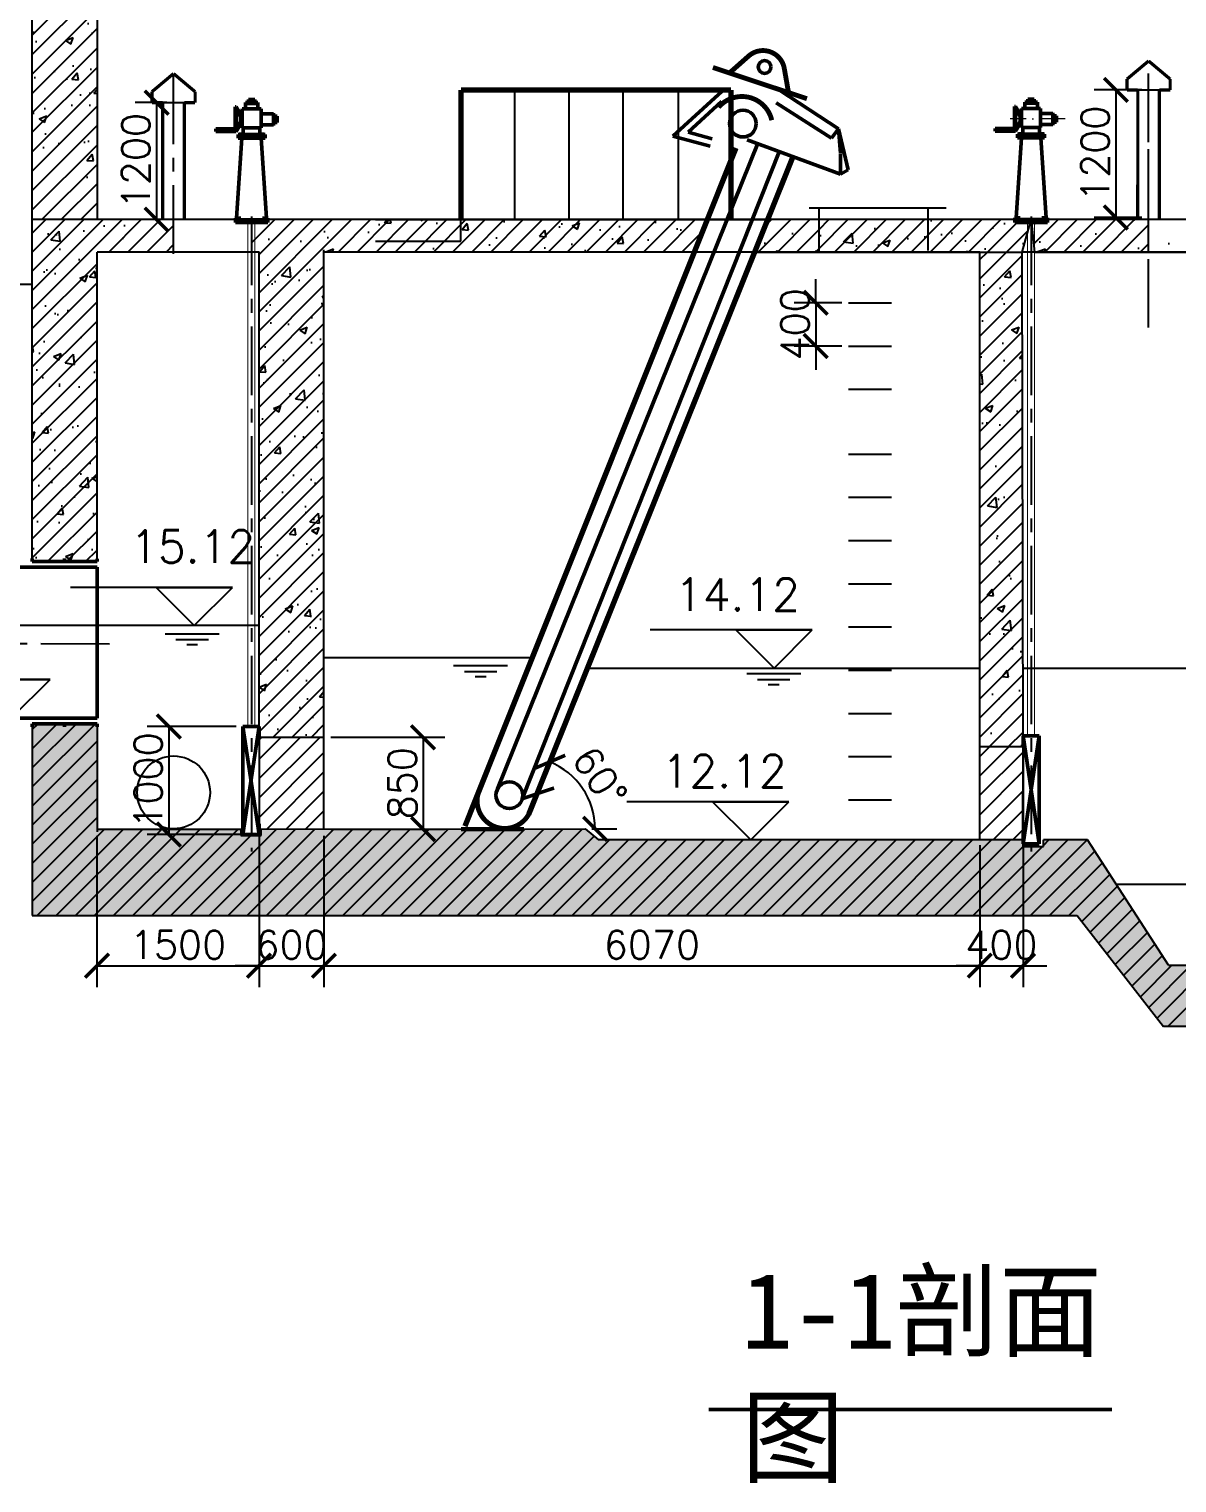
# Model space of a CAD drawing. Header units: millimetres. Extents: x 738100 to 1284508, y 138373 to 260796.
# Drawn here: x 983817 to 994439, y 202094 to 215552 of the extents above; entities that cross this region are included whole.
import ezdxf

# ---------------------------------------------------------------- set-up
doc = ezdxf.new("R2010")
doc.units = ezdxf.units.MM
doc.linetypes.add('ACAD_ISO10W100', pattern=[18, 12, -3, 0, -3])
doc.linetypes.add('CENTER', pattern=[50.8, 31.75, -6.35, 6.35, -6.35])
for name, color, linetype, lineweight in [('中心线', 1, 'ACAD_ISO10W100', 18), ('文字', 7, 'Continuous', 18), ('管线', 3, 'Continuous', 50), ('粗线', 7, 'Continuous', 100), ('设备', 6, 'Continuous', 50)]:
    doc.layers.add(name, color=color, linetype=linetype, lineweight=lineweight)
for name, color, linetype in [('其他', 32, 'Continuous'), ('地面', 7, 'Continuous'), ('填充', 7, 'Continuous'), ('墙体', 7, 'Continuous'), ('尺寸', 6, 'Continuous'), ('构筑物', 7, 'Continuous'), ('标注', 7, 'Continuous'), ('水面', 7, 'Continuous'), ('轴线', 6, 'CENTER')]:
    doc.layers.add(name, color=color, linetype=linetype)
doc.styles.get("Standard").update_dxf_attribs({"font": 'txt', "bigfont": 'gbcbig.shx'})
doc.dimstyles.new('zhitu', dxfattribs={"dimtxt": 260, "dimasz": 220, "dimexe": 200, "dimexo": 62.5, "dimgap": 62.5, "dimtad": 1, "dimdec": 0, "dimzin": 1, "dimtxsty": 'Standard', "dimblk": 'ARCHTICK', "dimblk1": 'archtick', "dimblk2": 'ARCHTICK', "dimcen": 250, "dimadec": 0, "dimazin": 0, "dimtfac": 1, "dimtdec": 0, "dimtmove": 0, "dimatfit": 3, "dimldrblk": 'ARCHTICK', "dimfxl": 1, "dimarcsym": 0})
pattern_1 = [(50, (944813.14, 244100.3), (717.26, -62.752), [75, -825]), (355, (944813.1, 244100.3), (-138.751, 752.192), [60, -660]), (100.4514, (944872.9, 244095.05), (578.5094, 689.4395), [63.74, -701.142]), (46.1842, (944813.1, 244300.3), (1067.241, -165.519), [112.5, -1237.5]), (96.6356, (944902.1, 244286.5), (934.663, 974.118), [95.61, -1051.713]), (351.1842, (944813.1, 244300.3), (934.662, 974.119), [90, -990]), (21, (944913.14, 244250.3), (596.907, -402.619), [75, -825]), (326, (944913.1, 244250.3), (243.315, 725.15), [60, -660]), (71.4514, (944962.9, 244216.7), (840.2226, 322.5305), [63.74, -701.142]), (37.5, (944813.14, 244100.28), (12.1599, 332.8939), [0, -652, 0, -670, 0, -662.5]), (7.5, (944813.14, 244100.28), (263.0695, 394.4117), [0, -382, 0, -637, 0, -252.5]), (327.5, (944590.14, 244100.28), (533.8224, -22.5549), [0, -250, 0, -780, 0, -1035]), (317.5, (944490.14, 244100.3), (583.1862, 100.105), [0, -325, 0, -518, 0, -735])]
pattern_2 = [(45, (944813.14, 248877.04), (-88.38835, 88.38835), [])]

# ---------------------------------------------------------------- blocks, each defined once
blk = doc.blocks.new('_ArchTick')
at = {"color": 0, "linetype": 'ByBlock', "lineweight": 25, "const_width": 0.15}
blk.add_lwpolyline([(-0.5, -0.5), (0.5, 0.5)], dxfattribs=at)
blk = doc.blocks.new('*D227')
at = {"layer": 'Defpoints', "color": 0, "ltscale": 20, "transparency": 16777216}
for p in [(985153, 214871), (984997, 213788), (985153, 213788)]:
    blk.add_point(p, dxfattribs=at)
at = {"layer": '标注', "color": 0, "lineweight": -2, "ltscale": 20, "transparency": 16777216}
for p, q in [((985091, 214871), (984797, 214871)), ((984997, 214871), (984997, 213788)), ((985091, 213788), (984797, 213788))]:
    blk.add_line(p, q, dxfattribs=at)
at = {"layer": '标注', "color": 0, "lineweight": -2, "ltscale": 20, "transparency": 16777216, "xscale": 220, "yscale": 220, "zscale": 220}
for p, rotation in [((984997, 214871), 90), ((984997, 213788), 270)]:
    blk.add_blockref('_ArchTick', p, dxfattribs=dict(at, rotation=rotation))
at = {"layer": '标注', "color": 0, "ltscale": 20, "transparency": 16777216, "insert": (984805, 214330), "char_height": 260, "attachment_point": 5, "rotation": 90}
blk.add_mtext('1200', dxfattribs=at)
blk = doc.blocks.new('*D228')
at = {"layer": 'Defpoints', "color": 0, "ltscale": 20, "transparency": 16777216}
for p in [(994177, 214988), (993874, 213808), (994177, 213808)]:
    blk.add_point(p, dxfattribs=at)
at = {"layer": '标注', "color": 0, "lineweight": -2, "ltscale": 20, "transparency": 16777216}
for p, q in [((994115, 214988), (993674, 214988)), ((993874, 214988), (993874, 213808)), ((994115, 213808), (993674, 213808))]:
    blk.add_line(p, q, dxfattribs=at)
at = {"layer": '标注', "color": 0, "lineweight": -2, "ltscale": 20, "transparency": 16777216, "xscale": 220, "yscale": 220, "zscale": 220}
for p, rotation in [((993874, 214988), 90), ((993874, 213808), 270)]:
    blk.add_blockref('_ArchTick', p, dxfattribs=dict(at, rotation=rotation))
at = {"layer": '标注', "color": 0, "ltscale": 20, "transparency": 16777216, "insert": (993682, 214398), "char_height": 260, "attachment_point": 5, "rotation": 90}
blk.add_mtext('1200', dxfattribs=at)
blk = doc.blocks.new('*D229')
at = {"layer": 'Defpoints', "color": 0, "ltscale": 20, "transparency": 16777216}
for p in [(991399, 213018), (991097, 212618), (991399, 212618)]:
    blk.add_point(p, dxfattribs=at)
at = {"layer": '标注', "color": 0, "lineweight": -2, "ltscale": 20, "transparency": 16777216}
for p, q in [((991097, 213018), (991097, 213238)), ((991337, 213018), (990897, 213018)), ((991097, 213018), (991097, 212618)), ((991337, 212618), (990897, 212618)), ((991097, 212618), (991097, 212398))]:
    blk.add_line(p, q, dxfattribs=at)
at = {"layer": '标注', "color": 0, "lineweight": -2, "ltscale": 20, "transparency": 16777216, "xscale": 220, "yscale": 220, "zscale": 220}
for p, rotation in [((991097, 213018), 270), ((991097, 212618), 90)]:
    blk.add_blockref('_ArchTick', p, dxfattribs=dict(at, rotation=rotation))
at = {"layer": '标注', "color": 0, "ltscale": 20, "transparency": 16777216, "insert": (990905, 212818), "char_height": 260, "attachment_point": 5, "rotation": 90}
blk.add_mtext('400', dxfattribs=at)
blk = doc.blocks.new('*D230')
at = {"layer": 'Defpoints', "color": 0, "ltscale": 20, "transparency": 16777216}
for p in [(986545, 208996), (986545, 208146), (987463, 208146)]:
    blk.add_point(p, dxfattribs=at)
at = {"layer": '标注', "color": 0, "lineweight": -2, "ltscale": 20, "transparency": 16777216}
for p, q in [((986608, 208996), (987663, 208996)), ((987463, 208996), (987463, 208146)), ((986608, 208146), (987663, 208146))]:
    blk.add_line(p, q, dxfattribs=at)
at = {"layer": '标注', "color": 0, "lineweight": -2, "ltscale": 20, "transparency": 16777216, "xscale": 220, "yscale": 220, "zscale": 220}
for p, rotation in [((987463, 208996), 90), ((987463, 208146), 270)]:
    blk.add_blockref('_ArchTick', p, dxfattribs=dict(at, rotation=rotation))
at = {"layer": '标注', "color": 0, "ltscale": 20, "transparency": 16777216, "insert": (987271, 208571), "char_height": 260, "attachment_point": 5, "rotation": 90}
blk.add_mtext('850', dxfattribs=at)
blk = doc.blocks.new('*D231')
at = {"layer": 'Defpoints', "color": 0, "ltscale": 20, "transparency": 16777216}
for p in [(985795, 209096), (985110, 208096), (985876, 208096)]:
    blk.add_point(p, dxfattribs=at)
at = {"layer": '标注', "color": 0, "lineweight": -2, "ltscale": 20, "transparency": 16777216}
for p, q in [((985733, 209096), (984910, 209096)), ((985110, 209096), (985110, 208096)), ((985814, 208096), (984910, 208096))]:
    blk.add_line(p, q, dxfattribs=at)
at = {"layer": '标注', "color": 0, "lineweight": -2, "ltscale": 20, "transparency": 16777216, "xscale": 220, "yscale": 220, "zscale": 220}
for p, rotation in [((985110, 209096), 90), ((985110, 208096), 270)]:
    blk.add_blockref('_ArchTick', p, dxfattribs=dict(at, rotation=rotation))
at = {"layer": '标注', "color": 0, "ltscale": 20, "transparency": 16777216, "insert": (984918, 208596), "char_height": 260, "attachment_point": 5, "rotation": 90}
blk.add_mtext('1000', dxfattribs=at)
blk = doc.blocks.new('*D232')
at = {"layer": 'Defpoints', "color": 0, "ltscale": 20, "transparency": 16777216}
for p in [(985945, 208196), (984445, 208146), (985945, 206882)]:
    blk.add_point(p, dxfattribs=at)
at = {"layer": '标注', "color": 0, "lineweight": -2, "ltscale": 20, "transparency": 16777216}
for p, q in [((984445, 208083), (984445, 206682)), ((985945, 208133), (985945, 206682)), ((984445, 206882), (985945, 206882))]:
    blk.add_line(p, q, dxfattribs=at)
at = {"layer": '标注', "color": 0, "lineweight": -2, "ltscale": 20, "transparency": 16777216, "xscale": 220, "yscale": 220, "zscale": 220, "rotation": 180}
blk.add_blockref('_ArchTick', (984445, 206882), dxfattribs=at)
at = {"layer": '标注', "color": 0, "lineweight": -2, "ltscale": 20, "transparency": 16777216, "xscale": 220, "yscale": 220, "zscale": 220}
blk.add_blockref('_ArchTick', (985945, 206882), dxfattribs=at)
at = {"layer": '标注', "color": 0, "ltscale": 20, "transparency": 16777216, "insert": (985195, 207074), "char_height": 260, "attachment_point": 5}
blk.add_mtext('1500', dxfattribs=at)
blk = doc.blocks.new('*D233')
at = {"layer": 'Defpoints', "color": 0, "ltscale": 20, "transparency": 16777216}
for p in [(985945, 208196), (986545, 208146), (986545, 206882)]:
    blk.add_point(p, dxfattribs=at)
at = {"layer": '标注', "color": 0, "lineweight": -2, "ltscale": 20, "transparency": 16777216}
for p, q in [((985945, 208133), (985945, 206682)), ((986545, 208083), (986545, 206682)), ((985945, 206882), (985725, 206882)), ((985945, 206882), (986545, 206882)), ((986545, 206882), (986765, 206882))]:
    blk.add_line(p, q, dxfattribs=at)
at = {"layer": '标注', "color": 0, "lineweight": -2, "ltscale": 20, "transparency": 16777216, "xscale": 220, "yscale": 220, "zscale": 220}
blk.add_blockref('_ArchTick', (985945, 206882), dxfattribs=at)
at = {"layer": '标注', "color": 0, "lineweight": -2, "ltscale": 20, "transparency": 16777216, "xscale": 220, "yscale": 220, "zscale": 220, "rotation": 180}
blk.add_blockref('_ArchTick', (986545, 206882), dxfattribs=at)
at = {"layer": '标注', "color": 0, "ltscale": 20, "transparency": 16777216, "insert": (986245, 207074), "char_height": 260, "attachment_point": 5}
blk.add_mtext('600', dxfattribs=at)
blk = doc.blocks.new('*D234')
at = {"layer": 'Defpoints', "color": 0, "ltscale": 20, "transparency": 16777216}
for p in [(986545, 208146), (992615, 208061), (992615, 206882)]:
    blk.add_point(p, dxfattribs=at)
at = {"layer": '标注', "color": 0, "lineweight": -2, "ltscale": 20, "transparency": 16777216}
for p, q in [((986545, 208083), (986545, 206682)), ((992615, 207998), (992615, 206682)), ((986545, 206882), (992615, 206882))]:
    blk.add_line(p, q, dxfattribs=at)
at = {"layer": '标注', "color": 0, "lineweight": -2, "ltscale": 20, "transparency": 16777216, "xscale": 220, "yscale": 220, "zscale": 220, "rotation": 180}
blk.add_blockref('_ArchTick', (986545, 206882), dxfattribs=at)
at = {"layer": '标注', "color": 0, "lineweight": -2, "ltscale": 20, "transparency": 16777216, "xscale": 220, "yscale": 220, "zscale": 220}
blk.add_blockref('_ArchTick', (992615, 206882), dxfattribs=at)
at = {"layer": '标注', "color": 0, "ltscale": 20, "transparency": 16777216, "insert": (989580, 207074), "char_height": 260, "attachment_point": 5}
blk.add_mtext('6070', dxfattribs=at)
blk = doc.blocks.new('*D235')
at = {"layer": 'Defpoints', "color": 0, "ltscale": 20, "transparency": 16777216}
for p in [(993015, 209011), (992615, 208061), (993015, 206882)]:
    blk.add_point(p, dxfattribs=at)
at = {"layer": '标注', "color": 0, "lineweight": -2, "ltscale": 20, "transparency": 16777216}
for p, q in [((993015, 208948), (993015, 206682)), ((992615, 207998), (992615, 206682)), ((992615, 206882), (992395, 206882)), ((992615, 206882), (993015, 206882)), ((993015, 206882), (993235, 206882))]:
    blk.add_line(p, q, dxfattribs=at)
at = {"layer": '标注', "color": 0, "lineweight": -2, "ltscale": 20, "transparency": 16777216, "xscale": 220, "yscale": 220, "zscale": 220}
blk.add_blockref('_ArchTick', (992615, 206882), dxfattribs=at)
at = {"layer": '标注', "color": 0, "lineweight": -2, "ltscale": 20, "transparency": 16777216, "xscale": 220, "yscale": 220, "zscale": 220, "rotation": 180}
blk.add_blockref('_ArchTick', (993015, 206882), dxfattribs=at)
at = {"layer": '标注', "color": 0, "ltscale": 20, "transparency": 16777216, "insert": (992815, 207074), "char_height": 260, "attachment_point": 5}
blk.add_mtext('400', dxfattribs=at)
blk = doc.blocks.new('*D236')
at = {"layer": 'Defpoints', "color": 0, "ltscale": 20, "transparency": 16777216}
for p in [(990886, 214370), (989003, 208406), (988440, 208283), (985963, 208146), (988964, 208149)]:
    blk.add_point(p, dxfattribs=at)
at = {"layer": '标注', "color": 0, "lineweight": -2, "ltscale": 20, "transparency": 16777216}
blk.add_line((989026, 208149), (989255, 208149), dxfattribs=at)
blk.add_arc((988386, 208148), 668, 0.0601, 68.1127, dxfattribs=at)
at = {"layer": '标注', "color": 0, "lineweight": -2, "ltscale": 20, "transparency": 16777216, "xscale": 220, "yscale": 220, "zscale": 220}
for p, rotation in [((988635, 208768), 158.1127228455719), ((989055, 208149), 270.0601230292152)]:
    blk.add_blockref('_ArchTick', p, dxfattribs=dict(at, rotation=rotation))
at = {"layer": '标注', "color": 0, "ltscale": 20, "transparency": 16777216, "insert": (989099, 208630), "char_height": 260, "attachment_point": 5, "rotation": 304.0864}
blk.add_mtext('60°', dxfattribs=at)

msp = doc.modelspace()

# ---------------------------------------------------------------- hatches: boundary and pattern name
at = {"ltscale": 20}
h = msp.add_hatch(dxfattribs=at)
h.set_pattern_fill('AR-CONC', color=256, scale=100, style=0)
h.set_pattern_definition([(50, (944813.14, 248877.04), (717.26, -62.752), [75, -825]), (355, (944813.1, 248877.04), (-138.751, 752.192), [60, -660]), (100.4514, (944872.9, 248871.8), (578.509, 689.4395), [63.74, -701.142]), (46.1842, (944813.1, 249077), (1067.241, -165.519), [112.5, -1237.5]), (96.6356, (944902.1, 249063.2), (934.663, 974.118), [95.61, -1051.713]), (351.1842, (944813.1, 249077), (934.662, 974.119), [90, -990]), (21, (944913.14, 249027.04), (596.907, -402.619), [75, -825]), (326, (944913.1, 249027.04), (243.315, 725.15), [60, -660]), (71.4514, (944962.9, 248993.5), (840.223, 322.5305), [63.74, -701.142]), (37.5, (944813.14, 248877.04), (12.1599, 332.8939), [0, -652, 0, -670, 0, -662.5]), (7.5, (944813.14, 248877.04), (263.0695, 394.4117), [0, -382, 0, -637, 0, -252.5]), (327.5, (944590.14, 248877.04), (533.8224, -22.5549), [0, -250, 0, -780, 0, -1035]), (317.5, (944490.14, 248877.04), (583.186, 100.105), [0, -325, 0, -518, 0, -735])])
h.paths.add_polyline_path([(983845.187, 214140.998), (984445.187, 214140.998), (984445.187, 220129.339), (983845.187, 220129.339)])
h.paths.add_polyline_path([(983624.059, 214587.824), (984614.059, 214587.824), (984614.059, 214137.824), (983624.059, 214137.824)], flags=9)
h = msp.add_hatch(dxfattribs=at)
h.set_pattern_fill('ANSI31', color=256, scale=1000, style=0)
h.set_pattern_definition(pattern_2)
h.paths.add_polyline_path([(986545.187, 213488.074), (989973.505, 213488.074), (990063.524, 213713.409), (990063.524, 213788.258), (987022.449, 213788.258), (986026.187, 213788.258), (986026.187, 213759.669), (985876.187, 213759.669), (985876.187, 213488.074), (985945.187, 213488.074), (985945.187, 208995.502), (986545.187, 208995.502)])
h.paths.add_polyline_path([(984445.187, 213488.074), (985153.386, 213488.074), (985153.386, 213788.258), (984321.966, 213788.258), (984321.152, 213787.444), (984320.338, 213788.258), (983845.187, 213788.258), (983845.187, 210622.114), (984445.187, 210622.114)])
h = msp.add_hatch(dxfattribs=at)
h.set_pattern_fill('ANSI31', color=256, scale=1000, style=0)
h.set_pattern_definition(pattern_2)
h.paths.add_polyline_path([(990652.212, 213788.258), (990531.617, 213488.074), (991127.173, 213488.074), (991127.173, 213788.258)])
h = msp.add_hatch(dxfattribs=at)
h.set_pattern_fill('ANSI31', color=256, scale=1000, style=0)
h.set_pattern_definition(pattern_2)
h.paths.add_polyline_path([(993055.986, 213665.304), (993055.986, 213762.299), (992940.187, 213762.299), (992940.187, 213788.258), (991127.173, 213788.258), (991127.173, 213488.074), (993006.689, 213488.074)])
h = msp.add_hatch(dxfattribs=at)
h.set_pattern_fill('ANSI31', color=256, scale=1000, style=0)
h.set_pattern_definition(pattern_2)
h.paths.add_polyline_path([(994176.088, 213488.074), (994176.283, 213788.258), (993240.187, 213788.258), (993240.187, 213762.299), (993120.174, 213762.299), (993120.174, 213488.074)])
h = msp.add_hatch(dxfattribs=at)
h.set_pattern_fill('ANSI31', color=256, scale=1000, style=0)
h.set_pattern_definition(pattern_2)
h.paths.add_polyline_path([(992615.187, 208910.502), (993015.187, 208910.502), (993006.684, 213488.074), (992615.187, 213488.074)])
h = msp.add_hatch(dxfattribs=at)
h.set_pattern_fill('ANSI31', color=256, scale=1000, style=0)
h.set_pattern_definition(pattern_2)
h.paths.add_polyline_path([(993516.915, 207345.502), (994315.577, 206319.812), (999915.187, 206319.812), (999915.187, 213188.074), (999515.187, 213188.074), (999515.187, 212488.074), (999515.187, 206885.502), (996172.094, 206885.502), (996172.023, 206885.431), (996171.953, 206885.502), (994362.334, 206885.502), (993612.659, 208045.502), (993204.529, 208045.502), (993203.642, 207985.502), (993012.055, 207985.502), (993012.055, 208045.502), (990494.715, 208045.502), (990494.648, 208045.435), (990494.581, 208045.502), (989086.173, 208045.502), (988963.511, 208148.65), (985964.5, 208145.503), (985964.5, 208085.502), (985775.187, 208085.502), (985775.187, 208145.502), (984445.187, 208145.502), (984445.187, 209122.114), (983845.187, 209122.114), (983845.187, 207345.502)])
at = {"layer": '填充', "ltscale": 20}
h = msp.add_hatch(dxfattribs=at)
h.set_pattern_fill('AR-CONC', color=256, scale=100, style=0)
h.set_pattern_definition(pattern_1)
h.paths.add_polyline_path([(999915.187, 217031.778), (1002715.187, 217031.778), (1002715.187, 218756.492), (1002415.187, 218756.399), (1002415.187, 217231.778), (1001415.187, 217231.778), (1001415.187, 217902.22), (1001213.015, 217902.22), (1001213.015, 218036.407), (1001115.187, 218036.407), (1001115.187, 217231.778), (999915.187, 217231.778), (999915.187, 217335.502), (999515.187, 217335.502), (999515.187, 212488.074), (999515.187, 206885.502), (994362.334, 206885.502), (993612.659, 208045.502), (993204.529, 208045.502), (993203.642, 207985.502), (993012.055, 207985.502), (993012.055, 208045.502), (989086.173, 208045.502), (988963.511, 208148.65), (985964.5, 208145.503), (985964.5, 208085.502), (985775.187, 208085.502), (985775.187, 208145.502), (984445.187, 208145.502), (984445.187, 209122.114), (983845.187, 209122.114), (983845.187, 207345.502), (993516.915, 207345.502), (994315.577, 206319.812), (999915.187, 206319.812)])
h = msp.add_hatch(dxfattribs=at)
h.set_pattern_fill('AR-CONC', color=256, scale=100, style=0)
h.set_pattern_definition(pattern_1)
h.paths.add_polyline_path([(986545.187, 213488.074), (989973.505, 213488.074), (990063.524, 213713.409), (990063.524, 213788.258), (987022.449, 213788.258), (986026.187, 213788.258), (986026.187, 213759.669), (985906.174, 213759.669), (985906.174, 213488.074), (985945.187, 213488.074), (985945.187, 208995.502), (986545.187, 208995.502)])
h.paths.add_polyline_path([(985053.386, 213788.258), (983845.187, 213788.258), (983845.187, 210622.114), (984445.187, 210622.114), (984445.187, 213488.074), (985053.386, 213488.074)])
h.paths.add_polyline_path([(993240.187, 213788.258), (993240.187, 213762.299), (993090.187, 213762.299), (993090.187, 213488.074), (994176.088, 213488.074), (994176.283, 213788.258)])
h.paths.add_polyline_path([(993090.187, 213762.299), (992940.187, 213762.299), (992940.187, 213788.258), (990652.212, 213788.258), (990531.617, 213488.074), (992615.187, 213488.074), (992615.187, 208910.502), (993015.187, 208910.502), (993006.684, 213488.074), (993090.187, 213488.074)])
h.paths.add_polyline_path([(996606.027, 213788.258), (995507.809, 213788.258), (995507.809, 213488.074), (996606.027, 213488.074)])
h.paths.add_polyline_path([(998565.187, 213788.258), (998161.152, 213788.258), (998161.152, 213713.787), (998056.027, 213713.787), (998056.027, 213693.158), (998109.062, 213693.158), (998109.062, 213615.149), (998056.027, 213615.149), (998056.027, 213546.591), (998056.027, 213488.074), (998565.187, 213488.074)])
h.paths.add_polyline_path([(999515.187, 213788.258), (999215.187, 213788.258), (999215.187, 213488.074), (999515.187, 213488.074)])
h.paths.add_polyline_path([(994547.237, 213788.258), (994277.237, 213788.258), (994277.237, 213488.074), (994547.237, 213488.074)])
at = {"layer": '轴线', "linetype": 'ByBlock', "ltscale": 10}
h = msp.add_hatch(dxfattribs=at)
h.set_pattern_fill('ANSI31', color=0, scale=40)
h.paths.add_polyline_path([(984445.187, 220129.339), (983845.187, 220129.339), (983845.187, 213788.258), (984445.187, 213788.258)])
h = msp.add_hatch(dxfattribs=at)
h.set_pattern_fill('ANSI31', color=0, scale=40)
h.paths.add_polyline_path([(986545.187, 208995.502), (985945.187, 208995.502), (985945.187, 208145.502), (985945.187, 208095.502), (985876.187, 208095.502), (985876.187, 208085.502), (985964.5, 208085.502), (985964.5, 208145.503), (986545.187, 208146.112)])
h = msp.add_hatch(dxfattribs=at)
h.set_pattern_fill('ANSI31', color=0, scale=40)
h.paths.add_polyline_path([(993015.187, 208910.502), (992615.187, 208910.502), (992615.187, 208045.502), (993012.055, 208045.502)])

# ---------------------------------------------------------------- linework, layer by layer
at = {"ltscale": 20}
for p, q in [((983845.187, 213788.258), (983845.187, 220129.339)), ((984445.187, 220129.339), (984445.187, 213788.258)), ((991127.173, 213480.465), (991127.173, 213893.395)), ((990313.524, 213788.258), (990652.212, 213788.258)), ((990652.212, 213788.258), (990531.617, 213488.074)), ((998565.187, 213788.258), (990652.212, 213788.258)), ((993006.689, 213488.074), (993090.187, 213788.258)), ((993090.187, 213788.258), (993120.174, 213488.074)), ((990531.617, 213488.074), (993006.689, 213488.074)), ((993120.174, 213488.074), (998565.187, 213488.074))]:
    msp.add_line(p, q, dxfattribs=at)
at = {"layer": '中心线', "ltscale": 20}
msp.add_line((993405.668, 214719.536), (992895.081, 214719.536), dxfattribs=at)
at = {"layer": '其他', "ltscale": 20}
for p, q in [((988313.524, 213788.258), (988313.524, 214988.258)), ((988813.524, 213788.258), (988813.524, 214988.258)), ((989313.524, 213788.258), (989313.524, 214988.258)), ((989826.433, 213788.258), (989826.433, 214988.258))]:
    msp.add_line(p, q, dxfattribs=at)
at = {"layer": '其他', "ltscale": 20, "const_width": 50}
for points in [[(987813.524, 214988.258), (990313.524, 214988.258)], [(987813.524, 213788.258), (987813.524, 214988.258)], [(990313.524, 213788.258), (990313.524, 214988.258)]]:
    msp.add_lwpolyline(points, dxfattribs=at)
at = {"layer": '地面', "ltscale": 20}
msp.add_line((983845.187, 213188.074), (981237.577, 213188.074), dxfattribs=at)
at = {"layer": '墙体', "ltscale": 20}
for p, q in [((991034.791, 213898.286), (992303.807, 213898.286)), ((992136.148, 213503.342), (992136.148, 213903.342)), ((998565.187, 213788.258), (983845.187, 213788.258)), ((983845.187, 210622.114), (983845.187, 213788.258)), ((987022.449, 213788.258), (990617.141, 213788.258)), ((987813.524, 213588.258), (987813.524, 213788.258)), ((987022.449, 213588.258), (987813.524, 213588.258)), ((985945.632, 213488.074), (984445.187, 213488.074)), ((984445.187, 210622.114), (984445.187, 213488.074)), ((985945.187, 208995.502), (985945.187, 213488.253)), ((992615.187, 213488.074), (986537.165, 213488.074)), ((986545.187, 208145.502), (986545.187, 213509.347)), ((992615.187, 208910.502), (992615.187, 213488.373)), ((993015.187, 208910.502), (993006.684, 213488.074)), ((998565.187, 213488.074), (993006.689, 213488.074)), ((983845.187, 210622.114), (984445.187, 210622.114)), ((983845.187, 209122.114), (984445.187, 209122.114)), ((986545.187, 208995.502), (985945.187, 208995.502)), ((985945.187, 208995.502), (985945.187, 208145.502)), ((986545.187, 208145.502), (986545.187, 208995.502)), ((992615.187, 208045.502), (992615.187, 208910.502)), ((992615.187, 208910.502), (993015.187, 208910.502)), ((993012.055, 208045.502), (993015.187, 208910.502)), ((983845.187, 208145.502), (983845.187, 207345.502)), ((985775.187, 208145.502), (985775.187, 208085.502)), ((985775.187, 208085.502), (985964.5, 208085.502)), ((985964.5, 208085.502), (985964.5, 208145.502)), ((988963.511, 208148.65), (989086.173, 208045.502)), ((993012.055, 208045.502), (989086.173, 208045.502)), ((993012.055, 208045.502), (993012.055, 207985.502)), ((993012.055, 207985.502), (993203.642, 207985.502)), ((993203.642, 207985.502), (993204.529, 208045.502)), ((993612.659, 208045.502), (993204.529, 208045.502)), ((994362.334, 206885.502), (993612.659, 208045.502)), ((983845.187, 207345.502), (993516.915, 207345.502)), ((993516.915, 207345.502), (994315.577, 206319.812)), ((994362.334, 206885.502), (999515.187, 206885.502)), ((999915.187, 206319.812), (994315.577, 206319.812))]:
    msp.add_line(p, q, dxfattribs=at)
at = {"layer": '墙体', "ltscale": 10}
for p, q in [((991399.323, 213017.656), (991799.323, 213017.656)), ((991399.323, 212617.656), (991799.323, 212617.656)), ((991399.323, 212217.656), (991799.323, 212217.656)), ((991399.323, 211617.656), (991799.323, 211617.656)), ((991399.323, 211217.656), (991799.323, 211217.656)), ((991399.323, 210817.656), (991799.323, 210817.656)), ((991399.323, 210417.656), (991799.323, 210417.656)), ((991399.323, 210017.656), (991799.323, 210017.656)), ((991399.323, 209617.656), (991799.323, 209617.656)), ((991399.323, 209217.656), (991799.323, 209217.656)), ((991399.323, 208817.656), (991799.323, 208817.656)), ((991399.323, 208417.656), (991799.323, 208417.656))]:
    msp.add_line(p, q, dxfattribs=at)
at = {"layer": '构筑物', "ltscale": 20}
for p, q in [((983845.187, 209122.114), (983845.187, 207345.502)), ((984445.187, 209122.114), (984445.187, 208122.196)), ((984445.187, 208145.502), (985775.187, 208145.502)), ((985963.439, 208145.502), (988963.511, 208148.65))]:
    msp.add_line(p, q, dxfattribs=at)
at = {"layer": '标注', "ltscale": 20}
for p, q in [((985698.556, 210384.058), (984198.556, 210384.058)), ((985345.003, 210030.504), (984991.449, 210384.058)), ((984991.449, 210384.058), (985698.556, 210384.058)), ((985345.003, 210030.504), (985698.556, 210384.058)), ((991064.257, 209990.154), (989564.257, 209990.154)), ((990710.703, 209636.6), (990357.15, 209990.154)), ((990357.15, 209990.154), (991064.257, 209990.154)), ((990710.703, 209636.6), (991064.257, 209990.154)), ((984011.39, 209531.874), (982511.39, 209531.874)), ((983304.283, 209531.874), (984011.39, 209531.874)), ((983657.837, 209178.321), (984011.39, 209531.874)), ((990848.202, 208398.988), (989348.202, 208398.988)), ((990494.648, 208045.435), (990141.095, 208398.988)), ((990141.095, 208398.988), (990848.202, 208398.988)), ((990494.648, 208045.435), (990848.202, 208398.988))]:
    msp.add_line(p, q, dxfattribs=at)
at = {"layer": '水面', "ltscale": 20}
for p, q in [((981718.971, 210034.012), (985945.187, 210034.012)), ((985575.815, 209951.973), (985075.815, 209951.973)), ((985175.815, 209901.973), (985475.815, 209901.973)), ((985375.815, 209851.973), (985275.815, 209851.973)), ((986545.187, 209734.012), (987813.524, 209734.012)), ((987813.524, 209734.012), (988473.793, 209734.012)), ((988245.442, 209656.311), (987745.442, 209656.311)), ((987845.442, 209606.311), (988145.442, 209606.311)), ((988045.442, 209556.311), (987945.442, 209556.311)), ((988983.886, 209635.502), (992615.187, 209635.502)), ((990958.008, 209582.153), (990458.008, 209582.153)), ((993006.684, 209635.502), (999446.346, 209635.502)), ((990558.008, 209532.153), (990858.008, 209532.153)), ((990758.008, 209482.153), (990658.008, 209482.153)), ((993877.63, 207635.502), (999515.187, 207635.502))]:
    msp.add_line(p, q, dxfattribs=at)
at = {"layer": '管线', "ltscale": 20}
for p, q in [((983845.187, 210622.114), (983845.187, 210652.114)), ((983845.187, 210622.114), (984445.187, 210622.114)), ((984145.187, 210622.114), (984145.187, 210652.114)), ((984445.187, 210632.114), (984445.187, 210647.114)), ((984445.187, 210622.114), (984445.187, 210632.114)), ((984445.187, 210572.114), (981893.287, 210572.114)), ((984445.187, 210572.114), (984445.187, 209172.114)), ((984445.187, 209172.114), (981893.287, 209172.114)), ((984445.187, 209122.114), (983845.187, 209122.114)), ((983845.187, 209122.114), (983845.187, 209092.114)), ((984145.187, 209122.114), (984145.187, 209092.114)), ((984445.187, 209122.114), (984445.187, 209092.114))]:
    msp.add_line(p, q, dxfattribs=at)
at = {"layer": '管线', "ltscale": 20, "const_width": 30}
for points in [[(993977.237, 215088.258), (994177.237, 215256.293)], [(994377.237, 215088.258), (994177.237, 215256.293)], [(984953.386, 214971.406), (985153.386, 215139.44)], [(985353.386, 214971.406), (985153.386, 215139.44)], [(993977.237, 214988.258), (993977.237, 215088.258)], [(994377.237, 214988.258), (994377.237, 215088.258)], [(984953.386, 214871.406), (984953.386, 214971.406)], [(985353.386, 214871.406), (985353.386, 214971.406)], [(994077.237, 214988.258), (993977.237, 214988.258)], [(994077.191, 213788.258), (994077.237, 214988.258)], [(994277.237, 214988.258), (994377.237, 214988.258)], [(994277.237, 213788.258), (994277.237, 214988.258)], [(985053.386, 214871.406), (984953.386, 214871.406)], [(985053.386, 213788.258), (985053.386, 214871.406)], [(985253.386, 214871.406), (985353.386, 214871.406)], [(985253.386, 213788.258), (985253.386, 214871.406)]]:
    msp.add_lwpolyline(points, dxfattribs=at)
at = {"layer": '粗线', "lineweight": 50}
msp.add_line((990108.113, 202772.75), (993835.72, 202772.75), dxfattribs=at)
at = {"layer": '设备'}
for p, q in [((990230.721, 214977.689), (989774.602, 214560.107)), ((991306.721, 214628.474), (990762.823, 214986.143)), ((985722.47, 214831.251), (985722.47, 214716.906)), ((985732.63, 214831.251), (985722.47, 214831.251)), ((985732.63, 214831.251), (985732.63, 214716.906)), ((985732.63, 214831.251), (985788.494, 214739.192)), ((985732.63, 214818.96), (985781.035, 214739.192)), ((985732.63, 214806.669), (985773.577, 214739.192)), ((985788.494, 214665.809), (985788.494, 214812.574)), ((985788.494, 214812.574), (985821.311, 214812.574)), ((985804.903, 214812.574), (985876.187, 214812.574)), ((985817.954, 214812.574), (985817.954, 214870.915)), ((985817.954, 214870.915), (985876.187, 214870.915)), ((985817.954, 214861.932), (985876.187, 214861.932)), ((985905.303, 214899.669), (985847.07, 214899.669)), ((985847.07, 214870.915), (985847.07, 214899.669)), ((985934.419, 214870.915), (985876.187, 214870.915)), ((985934.419, 214861.932), (985876.187, 214861.932)), ((985933.605, 214812.574), (985876.187, 214812.574)), ((985905.303, 214870.915), (985905.303, 214899.669)), ((985963.88, 214812.574), (985933.605, 214812.574)), ((985934.419, 214812.574), (985934.419, 214870.915)), ((985963.88, 214665.809), (985963.88, 214812.574)), ((990224.995, 214881.634), (989915.661, 214597.296)), ((991243.608, 214541.465), (990731.054, 214869.502)), ((992936.47, 214833.881), (992936.47, 214719.536)), ((992946.63, 214833.881), (992936.47, 214833.881)), ((992946.63, 214833.881), (992946.63, 214719.536)), ((992946.63, 214833.881), (993002.494, 214741.822)), ((992946.63, 214821.59), (992995.035, 214741.822)), ((992946.63, 214809.299), (992987.577, 214741.822)), ((993002.494, 214668.439), (993002.494, 214815.204)), ((993002.494, 214815.204), (993035.311, 214815.204)), ((993018.903, 214815.204), (993090.187, 214815.204)), ((993031.954, 214815.204), (993031.954, 214873.545)), ((993031.954, 214873.545), (993090.187, 214873.545)), ((993031.954, 214864.561), (993090.187, 214864.561)), ((993119.303, 214902.299), (993061.07, 214902.299)), ((993061.07, 214873.545), (993061.07, 214902.299)), ((993148.419, 214873.545), (993090.187, 214873.545)), ((993148.419, 214864.561), (993090.187, 214864.561)), ((993147.605, 214815.204), (993090.187, 214815.204)), ((993119.303, 214873.545), (993119.303, 214902.299)), ((993177.88, 214815.204), (993147.605, 214815.204)), ((993148.419, 214815.204), (993148.419, 214873.545)), ((993177.88, 214668.439), (993177.88, 214815.204)), ((985722.47, 214602.562), (985722.47, 214716.906)), ((985732.63, 214602.562), (985732.63, 214716.906)), ((985732.63, 214614.853), (985781.035, 214694.621)), ((985732.63, 214602.562), (985788.494, 214694.621)), ((985732.63, 214627.144), (985773.577, 214694.621)), ((985788.494, 214739.192), (985773.577, 214739.192)), ((985773.577, 214739.192), (985773.577, 214716.906)), ((985773.577, 214694.621), (985773.577, 214716.906)), ((985788.494, 214694.621), (985773.577, 214694.621)), ((985788.494, 214716.906), (985788.494, 214739.192)), ((985788.494, 214716.906), (985788.494, 214694.621)), ((985788.494, 214665.809), (985788.494, 214636.511)), ((986077.204, 214768.003), (985963.88, 214768.003)), ((986077.204, 214665.809), (985963.88, 214665.809)), ((985963.88, 214665.809), (985963.88, 214636.511)), ((986077.204, 214716.906), (986077.204, 214768.003)), ((986093.847, 214758.501), (986077.204, 214758.501)), ((986077.204, 214716.906), (986077.204, 214665.809)), ((986093.847, 214675.312), (986077.204, 214675.312)), ((986093.847, 214716.906), (986093.847, 214758.501)), ((986111.187, 214746.623), (986093.847, 214746.623)), ((986093.847, 214716.906), (986093.847, 214675.312)), ((986111.187, 214687.19), (986093.847, 214687.19)), ((986111.187, 214716.906), (986111.187, 214746.623)), ((986111.187, 214716.906), (986111.187, 214687.19)), ((992936.47, 214605.192), (992936.47, 214719.536)), ((992946.63, 214605.192), (992946.63, 214719.536)), ((992946.63, 214617.483), (992995.035, 214697.251)), ((992946.63, 214605.192), (993002.494, 214697.251)), ((992946.63, 214629.774), (992987.577, 214697.251)), ((993002.494, 214741.822), (992987.577, 214741.822)), ((992987.577, 214741.822), (992987.577, 214719.536)), ((992987.577, 214697.251), (992987.577, 214719.536)), ((993002.494, 214697.251), (992987.577, 214697.251)), ((993002.494, 214719.536), (993002.494, 214741.822)), ((993002.494, 214719.536), (993002.494, 214697.251)), ((993002.494, 214668.439), (993002.494, 214639.14)), ((993291.204, 214770.633), (993177.88, 214770.633)), ((993291.204, 214668.439), (993177.88, 214668.439)), ((993177.88, 214668.439), (993177.88, 214639.14)), ((993291.204, 214719.536), (993291.204, 214770.633)), ((993307.847, 214761.131), (993291.204, 214761.131)), ((993291.204, 214719.536), (993291.204, 214668.439)), ((993307.847, 214677.942), (993291.204, 214677.942)), ((993307.847, 214719.536), (993307.847, 214761.131)), ((993325.187, 214749.253), (993307.847, 214749.253)), ((993307.847, 214719.536), (993307.847, 214677.942)), ((993325.187, 214689.82), (993307.847, 214689.82)), ((993325.187, 214719.536), (993325.187, 214749.253)), ((993325.187, 214719.536), (993325.187, 214689.82)), ((985543.46, 214627.144), (985543.46, 214602.562)), ((985722.47, 214627.144), (985543.46, 214627.144)), ((985722.47, 214614.853), (985543.46, 214614.853)), ((985543.46, 214602.562), (985722.47, 214602.562)), ((985732.63, 214602.562), (985722.47, 214602.562)), ((985786.96, 214542.855), (985737.304, 213800.682)), ((986001.187, 214576.483), (985751.187, 214576.483)), ((985751.187, 214576.483), (985751.187, 214542.855)), ((986001.187, 214559.669), (985751.187, 214559.669)), ((986001.187, 214542.855), (985751.187, 214542.855)), ((985775.392, 214594.11), (985775.392, 214525.939)), ((985788.494, 214636.511), (985876.187, 214636.511)), ((985798.796, 214636.511), (985798.796, 214576.483)), ((985963.88, 214636.511), (985876.187, 214636.511)), ((985953.577, 214636.511), (985953.577, 214576.483)), ((985965.413, 214542.855), (986015.069, 213800.682)), ((985976.981, 214594.11), (985976.981, 214525.939)), ((986001.187, 214576.483), (986001.187, 214542.855)), ((989774.602, 214560.107), (990119.187, 214466.957)), ((989915.661, 214597.296), (990137.993, 214536.523)), ((991327.197, 214208.174), (990461.595, 214525.389)), ((991243.608, 214541.465), (991306.721, 214628.474)), ((991306.721, 214628.474), (991326.629, 214400.927)), ((991306.721, 214628.474), (991397.653, 214247.194)), ((992757.46, 214629.774), (992757.46, 214605.192)), ((992936.47, 214629.774), (992757.46, 214629.774)), ((992936.47, 214617.483), (992757.46, 214617.483)), ((992757.46, 214605.192), (992936.47, 214605.192)), ((992946.63, 214605.192), (992936.47, 214605.192)), ((993000.96, 214545.484), (992951.304, 213803.312)), ((993215.187, 214579.113), (992965.187, 214579.113)), ((992965.187, 214579.113), (992965.187, 214545.484)), ((993215.187, 214562.299), (992965.187, 214562.299)), ((993215.187, 214545.484), (992965.187, 214545.484)), ((992989.392, 214596.74), (992989.392, 214528.569)), ((993002.494, 214639.14), (993090.187, 214639.14)), ((993012.796, 214639.14), (993012.796, 214579.113)), ((993177.88, 214639.14), (993090.187, 214639.14)), ((993167.577, 214639.14), (993167.577, 214579.113)), ((993179.413, 214545.484), (993229.069, 213803.312)), ((993190.981, 214596.74), (993190.981, 214528.569)), ((993215.187, 214579.113), (993215.187, 214545.484)), ((988152.424, 208518.627), (990563.582, 214501.148)), ((990763.345, 214430.482), (988380.386, 208427.035)), ((991327.197, 214394.434), (991327.197, 214208.174)), ((991327.197, 214208.174), (991397.653, 214247.194)), ((985726.187, 213800.682), (985726.187, 213785.628)), ((985776.187, 213800.682), (985726.187, 213800.682)), ((986026.187, 213785.628), (985726.187, 213785.628)), ((985726.187, 213785.628), (985726.187, 213759.669)), ((986026.187, 213759.669), (985726.187, 213759.669)), ((985751.187, 213809.426), (985751.187, 213774.115)), ((985776.187, 213785.628), (985776.187, 213800.682)), ((986026.187, 213800.682), (985976.187, 213800.682)), ((985976.187, 213800.682), (985976.187, 213785.628)), ((986001.187, 213809.426), (986001.187, 213774.115)), ((986026.187, 213785.628), (986026.187, 213800.682)), ((986026.187, 213785.628), (986026.187, 213759.669)), ((992940.187, 213803.312), (992940.187, 213788.258)), ((992990.187, 213803.312), (992940.187, 213803.312)), ((993240.187, 213788.258), (992940.187, 213788.258)), ((992940.187, 213788.258), (992940.187, 213762.299)), ((993240.187, 213762.299), (992940.187, 213762.299)), ((992965.187, 213812.056), (992965.187, 213776.745)), ((992990.187, 213788.258), (992990.187, 213803.312)), ((993240.187, 213803.312), (993190.187, 213803.312)), ((993190.187, 213803.312), (993190.187, 213788.258)), ((993215.187, 213812.056), (993215.187, 213776.745)), ((993240.187, 213788.258), (993240.187, 213803.312)), ((993240.187, 213788.258), (993240.187, 213762.299))]:
    msp.add_line(p, q, dxfattribs=at)
at = {"layer": '设备', "ltscale": 20}
for p, q in [((985945.187, 209095.502), (985795.187, 208095.502)), ((985795.187, 209095.502), (985945.187, 208095.502)), ((985795.187, 209095.502), (985795.187, 208095.502)), ((985795.187, 209095.502), (985945.187, 209095.502)), ((985945.187, 208995.502), (985945.187, 209095.502)), ((993165.187, 209010.502), (993015.187, 209010.502)), ((993015.187, 208910.502), (993015.187, 209010.502)), ((993165.187, 209010.502), (993015.187, 208010.502)), ((993015.187, 209010.502), (993165.187, 208010.502)), ((993165.187, 209010.502), (993165.187, 208010.502)), ((985945.187, 208095.502), (985945.187, 208195.502)), ((985795.187, 208095.502), (985945.187, 208095.502)), ((993015.187, 208010.502), (993015.187, 208110.502)), ((993165.187, 208010.502), (993015.187, 208010.502))]:
    msp.add_line(p, q, dxfattribs=at)
at = {"layer": '设备'}
for points, const_width in [([(990305.703, 215151.744), (990476.279, 215302.561)], 45), ([(990145.033, 215196.28), (991015.394, 214906.751)], 45), ([(990805.758, 215187.226), (990842.33, 214978.379)], 45), ([(985841.986, 209094.217), (985841.986, 213751.386)], 10), ([(985906.174, 209096.663), (985906.174, 213751.386)], 10), ([(993055.986, 209013.983), (993055.986, 213762.054)], 10), ([(993120.174, 209010.502), (993120.174, 213762.641)], 10), ([(987813.524, 208145.502), (988397.11, 208145.502)], 40), ([(987825.314, 208145.502), (988350.573, 208145.502)], 40)]:
    msp.add_lwpolyline(points, dxfattribs=dict(at, const_width=const_width))
at = {"layer": '设备', "const_width": 45}
for points in [[(990805.758, 215187.226, 0.586400799), (990476.279, 215302.561)], [(990689.997, 214708.095, 0.61703838), (990197.068, 214827.217, 0.61703838)], [(987979.617, 208496.995, 1.104344612), (988469.304, 208365.418)]]:
    msp.add_lwpolyline(points, format="xyb", dxfattribs=at)
at = {"layer": '设备', "lineweight": 50, "const_width": 50}
for points in [[(987850.305, 208173.305), (990358.136, 214450.878)], [(988440.459, 208282.818), (990885.882, 214369.902)]]:
    msp.add_lwpolyline(points, dxfattribs=at)
at = {"layer": '设备'}
for centre, radius in [((990623.502, 215200.635), 59.149), ((990422.519, 214676.808), 123.773), ((988261.373, 208459.892), 123.773)]:
    msp.add_circle(centre, radius, dxfattribs=at)
at = {"layer": '轴线', "ltscale": 20}
for p, q in [((994176.089, 213489.966), (994177.237, 215256.293)), ((985153.386, 213471.406), (985153.386, 215139.44)), ((994077.237, 214988.258), (994277.237, 214988.258)), ((985053.386, 214871.406), (985253.386, 214871.406)), ((994177.237, 212788.258), (994177.237, 214828.429)), ((985876.187, 213815.204), (985876.187, 207938.258)), ((993090.187, 213815.204), (993090.187, 207938.258)), ((981893.287, 209872.114), (984586.684, 209862.043))]:
    msp.add_line(p, q, dxfattribs=at)
at = {"layer": '轴线', "color": 0, "linetype": 'ByBlock', "ltscale": 10}
msp.add_circle((985154.013, 208485.938), 337.235, dxfattribs=at)

# ---------------------------------------------------------------- block references
at = {"layer": '尺寸', "ltscale": 20, "xscale": 219.9999999999935, "yscale": 220, "zscale": 220, "rotation": 153.6707843082594}
msp.add_blockref('_ArchTick', (988527.763, 208476.835), dxfattribs=at)

# ---------------------------------------------------------------- texts
at = {"layer": '文字', "ltscale": 20, "insert": (990408.386, 204037.389), "char_height": 700, "width": 3854.50877, "attachment_point": 1}
msp.add_mtext('{\\fFangSong_GB2312|b0|i0|c134|p49;1-1剖面图}', dxfattribs=at)
at = {"layer": '轴线', "color": 0, "linetype": 'ByBlock', "ltscale": 10, "char_height": 300, "attachment_point": 1}
for s, insert in [('15.12', (984752.262, 210911.889)), ('14.12', (989793.31, 210467.104)), ('12.12', (989670.903, 208832.517))]:
    msp.add_mtext_dynamic_manual_height_columns(s, width=722.56807, gutter_width=12.5, heights=[0], dxfattribs=dict(at, insert=insert))

# ---------------------------------------------------------------- dimensions: what is measured, and where the dimension line sits
at = {"layer": '标注', "ltscale": 20}
for base, p1, p2, picture, middle in [((993874.27, 213808.344), (994177.063, 214988.258), (994177.237, 213808.344), '*D228', (993681.77, 214398.301)), ((984997.038, 213788.258), (985153.386, 214871.406), (985153.386, 213788.258), '*D227', (984804.538, 214329.832))]:
    dim = msp.add_linear_dim(base=base, p1=p1, p2=p2, angle=90, text='1200', dimstyle='zhitu', override={"dimdsep": 46, "dimtix": 1, "dimtmove": 2}, dxfattribs=at)
    dim.commit()
    dim.dimension.update_dxf_attribs({"geometry": picture, "text_midpoint": middle})
dim = msp.add_angular_dim_2l(base=(989002.671, 208406.432), line1=((985963.439, 208145.502), (988963.511, 208148.65)), line2=((988440.459, 208282.818), (990885.882, 214369.902)), text='60°', dimstyle='zhitu', override={"dimdsep": 46, "dimtix": 1, "dimtmove": 2}, dxfattribs=at)
dim.commit()
dim.dimension.update_dxf_attribs({"geometry": '*D236', "text_midpoint": (989099.245, 208630.487)})
for base, p1, p2, picture, middle in [((991097.118, 212617.656), (991399.323, 213017.656), (991399.323, 212617.656), '*D229', (990904.618, 212817.656)), ((985110.187, 208095.502), (985795.187, 209095.502), (985876.187, 208095.502), '*D231', (984917.687, 208595.502)), ((987463.475, 208145.502), (986545.187, 208995.502), (986545.187, 208145.502), '*D230', (987270.975, 208570.502))]:
    dim = msp.add_linear_dim(base=base, p1=p1, p2=p2, angle=90, dimstyle='zhitu', override={"dimdsep": 46, "dimtix": 1, "dimtmove": 2}, dxfattribs=at)
    dim.commit()
    dim.dimension.update_dxf_attribs({"geometry": picture, "text_midpoint": middle})
for base, p1, p2, picture, middle in [((993015.187, 206881.701), (992615.187, 208060.502), (993015.187, 209010.502), '*D235', (992815.187, 207074.201)), ((986545.187, 206881.701), (985945.187, 208195.502), (986545.187, 208145.502), '*D233', (986245.187, 207074.201)), ((992615.187, 206881.701), (986545.187, 208145.502), (992615.187, 208060.502), '*D234', (989580.187, 207074.201))]:
    dim = msp.add_linear_dim(base=base, p1=p1, p2=p2, dimstyle='zhitu', override={"dimdsep": 46, "dimtix": 1, "dimtmove": 2}, dxfattribs=at)
    dim.commit()
    dim.dimension.update_dxf_attribs({"geometry": picture, "text_midpoint": middle})
dim = msp.add_linear_dim(base=(985945.187, 206881.701), p1=(984445.187, 208145.502), p2=(985945.187, 208195.502), text='1500', dimstyle='zhitu', override={"dimdsep": 46, "dimtix": 1, "dimtmove": 2}, dxfattribs=at)
dim.commit()
dim.dimension.update_dxf_attribs({"geometry": '*D232', "text_midpoint": (985195.187, 207074.201)})

doc.saveas('drawing.dxf')
